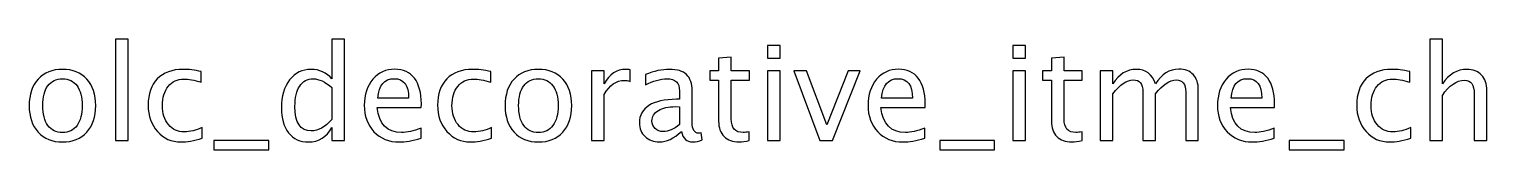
# Model space of a CAD drawing. Header units: centimetres. Extents: x -22.1 to 21.9, y -6.9 to 14.1.
# Drawn here: x -7.3 to 6.76, y 13.08 to 14.15 of the extents above; entities that cross this region are included whole.
import ezdxf

# ---------------------------------------------------------------- set-up
doc = ezdxf.new("R2010")
doc.units = ezdxf.units.CM
doc.header["$MEASUREMENT"] = 0
doc.layers.add('Layer 1', color=7, linetype='Continuous')

msp = doc.modelspace()

# ---------------------------------------------------------------- linework, layer by layer
at = {"layer": 'Layer 1'}
for points, knots in [([(-6.46715, 13.17044), (-6.46715, 13.17044), (-6.46715, 14.14961), (-6.46715, 14.14961), (-6.46715, 14.14961), (-6.46715, 14.14961), (-6.34523, 14.14961), (-6.34523, 14.14961), (-6.34523, 14.14961), (-6.34523, 14.14961), (-6.34523, 13.17044), (-6.34523, 13.17044), (-6.34523, 13.17044), (-6.34523, 13.17044), (-6.46715, 13.17044), (-6.46715, 13.17044)], [0, 0, 0, 0, 0.2, 0.2, 0.2, 0.2, 0.4, 0.4, 0.4, 0.4, 0.6, 0.6, 0.6, 0.6, 1, 1, 1, 1]), ([(-4.3816, 13.17044), (-4.3816, 13.17044), (-4.3816, 13.29681), (-4.3816, 13.29681), (-4.3816, 13.29681), (-4.43134, 13.2024), (-4.50627, 13.1552), (-4.60639, 13.1552), (-4.60639, 13.1552), (-4.68767, 13.1552), (-4.75159, 13.18462), (-4.79816, 13.24368), (-4.79816, 13.24368), (-4.84473, 13.30273), (-4.86801, 13.38338), (-4.86801, 13.48561), (-4.86801, 13.48561), (-4.86801, 13.59737), (-4.84155, 13.68733), (-4.78885, 13.75549), (-4.78885, 13.75549), (-4.73593, 13.82343), (-4.6665, 13.85751), (-4.58035, 13.85751), (-4.58035, 13.85751), (-4.50056, 13.85751), (-4.43409, 13.82703), (-4.3816, 13.76586), (-4.3816, 13.76586), (-4.3816, 13.76586), (-4.3816, 14.14961), (-4.3816, 14.14961), (-4.3816, 14.14961), (-4.3816, 14.14961), (-4.25968, 14.14961), (-4.25968, 14.14961), (-4.25968, 14.14961), (-4.25968, 14.14961), (-4.25968, 13.17044), (-4.25968, 13.17044), (-4.25968, 13.17044), (-4.25968, 13.17044), (-4.3816, 13.17044), (-4.3816, 13.17044)], [0, 0, 0, 0, 0.08333333, 0.08333333, 0.08333333, 0.08333333, 0.16666667, 0.16666667, 0.16666667, 0.16666667, 0.25, 0.25, 0.25, 0.25, 0.33333333, 0.33333333, 0.33333333, 0.33333333, 0.41666667, 0.41666667, 0.41666667, 0.41666667, 0.5, 0.5, 0.5, 0.5, 0.58333333, 0.58333333, 0.58333333, 0.58333333, 0.66666667, 0.66666667, 0.66666667, 0.66666667, 0.75, 0.75, 0.75, 0.75, 0.83333333, 0.83333333, 0.83333333, 0.83333333, 1, 1, 1, 1]), ([(-0.1813, 13.96673), (-0.1813, 13.96673), (-0.1813, 14.08865), (-0.1813, 14.08865), (-0.1813, 14.08865), (-0.1813, 14.08865), (-0.05938, 14.08865), (-0.05938, 14.08865), (-0.05938, 14.08865), (-0.05938, 14.08865), (-0.05938, 13.96673), (-0.05938, 13.96673), (-0.05938, 13.96673), (-0.05938, 13.96673), (-0.1813, 13.96673), (-0.1813, 13.96673)], [0, 0, 0, 0, 0.2, 0.2, 0.2, 0.2, 0.4, 0.4, 0.4, 0.4, 0.6, 0.6, 0.6, 0.6, 1, 1, 1, 1]), ([(2.18556, 13.96673), (2.18556, 13.96673), (2.18556, 14.08865), (2.18556, 14.08865), (2.18556, 14.08865), (2.18556, 14.08865), (2.30748, 14.08865), (2.30748, 14.08865), (2.30748, 14.08865), (2.30748, 14.08865), (2.30748, 13.96673), (2.30748, 13.96673), (2.30748, 13.96673), (2.30748, 13.96673), (2.18556, 13.96673), (2.18556, 13.96673)], [0, 0, 0, 0, 0.2, 0.2, 0.2, 0.2, 0.4, 0.4, 0.4, 0.4, 0.6, 0.6, 0.6, 0.6, 1, 1, 1, 1]), ([(6.20638, 13.17044), (6.20638, 13.17044), (6.20638, 14.14961), (6.20638, 14.14961), (6.20638, 14.14961), (6.20638, 14.14961), (6.3283, 14.14961), (6.3283, 14.14961), (6.3283, 14.14961), (6.3283, 14.14961), (6.3283, 13.71633), (6.3283, 13.71633), (6.3283, 13.71633), (6.39286, 13.81052), (6.47202, 13.85751), (6.56558, 13.85751), (6.56558, 13.85751), (6.62442, 13.85751), (6.6712, 13.8391), (6.7057, 13.80205), (6.7057, 13.80205), (6.7402, 13.76522), (6.75756, 13.71548), (6.75756, 13.65325), (6.75756, 13.65325), (6.75756, 13.65325), (6.75756, 13.17044), (6.75756, 13.17044), (6.75756, 13.17044), (6.75756, 13.17044), (6.63564, 13.17044), (6.63564, 13.17044), (6.63564, 13.17044), (6.63564, 13.17044), (6.63564, 13.61346), (6.63564, 13.61346), (6.63564, 13.61346), (6.63564, 13.66341), (6.62823, 13.69897), (6.61363, 13.72014), (6.61363, 13.72014), (6.59881, 13.74152), (6.57447, 13.7521), (6.54039, 13.7521), (6.54039, 13.7521), (6.46546, 13.7521), (6.39476, 13.70321), (6.3283, 13.60542), (6.3283, 13.60542), (6.3283, 13.60542), (6.3283, 13.17044), (6.3283, 13.17044), (6.3283, 13.17044), (6.3283, 13.17044), (6.20638, 13.17044), (6.20638, 13.17044)], [0, 0, 0, 0, 0.06666667, 0.06666667, 0.06666667, 0.06666667, 0.13333333, 0.13333333, 0.13333333, 0.13333333, 0.2, 0.2, 0.2, 0.2, 0.26666667, 0.26666667, 0.26666667, 0.26666667, 0.33333333, 0.33333333, 0.33333333, 0.33333333, 0.4, 0.4, 0.4, 0.4, 0.46666667, 0.46666667, 0.46666667, 0.46666667, 0.53333333, 0.53333333, 0.53333333, 0.53333333, 0.6, 0.6, 0.6, 0.6, 0.66666667, 0.66666667, 0.66666667, 0.66666667, 0.73333333, 0.73333333, 0.73333333, 0.73333333, 0.8, 0.8, 0.8, 0.8, 0.86666667, 0.86666667, 0.86666667, 0.86666667, 1, 1, 1, 1]), ([(-0.35529, 13.17065), (-0.39297, 13.16028), (-0.42577, 13.1552), (-0.4535, 13.1552), (-0.4535, 13.1552), (-0.51573, 13.1552), (-0.5642, 13.17298), (-0.59892, 13.20854), (-0.59892, 13.20854), (-0.63384, 13.2441), (-0.6512, 13.29342), (-0.6512, 13.35671), (-0.6512, 13.35671), (-0.6512, 13.35671), (-0.6512, 13.7521), (-0.6512, 13.7521), (-0.6512, 13.7521), (-0.6512, 13.7521), (-0.73544, 13.7521), (-0.73544, 13.7521), (-0.73544, 13.7521), (-0.73544, 13.7521), (-0.73544, 13.84354), (-0.73544, 13.84354), (-0.73544, 13.84354), (-0.73544, 13.84354), (-0.6512, 13.84354), (-0.6512, 13.84354), (-0.6512, 13.84354), (-0.6512, 13.84354), (-0.6512, 13.96525), (-0.6512, 13.96525), (-0.6512, 13.96525), (-0.6512, 13.96525), (-0.52928, 13.97689), (-0.52928, 13.97689), (-0.52928, 13.97689), (-0.52928, 13.97689), (-0.52928, 13.84354), (-0.52928, 13.84354), (-0.52928, 13.84354), (-0.52928, 13.84354), (-0.35275, 13.84354), (-0.35275, 13.84354), (-0.35275, 13.84354), (-0.35275, 13.84354), (-0.35275, 13.7521), (-0.35275, 13.7521), (-0.35275, 13.7521), (-0.35275, 13.7521), (-0.52928, 13.7521), (-0.52928, 13.7521), (-0.52928, 13.7521), (-0.52928, 13.7521), (-0.52928, 13.37872), (-0.52928, 13.37872), (-0.52928, 13.37872), (-0.52928, 13.29067), (-0.49097, 13.24664), (-0.41456, 13.24664), (-0.41456, 13.24664), (-0.39826, 13.24664), (-0.37857, 13.24939), (-0.35529, 13.25468), (-0.35529, 13.25468), (-0.35529, 13.25468), (-0.35529, 13.17065), (-0.35529, 13.17065)], [0, 0, 0, 0, 0.05555556, 0.05555556, 0.05555556, 0.05555556, 0.11111111, 0.11111111, 0.11111111, 0.11111111, 0.16666667, 0.16666667, 0.16666667, 0.16666667, 0.22222222, 0.22222222, 0.22222222, 0.22222222, 0.27777778, 0.27777778, 0.27777778, 0.27777778, 0.33333333, 0.33333333, 0.33333333, 0.33333333, 0.38888889, 0.38888889, 0.38888889, 0.38888889, 0.44444444, 0.44444444, 0.44444444, 0.44444444, 0.5, 0.5, 0.5, 0.5, 0.55555556, 0.55555556, 0.55555556, 0.55555556, 0.61111111, 0.61111111, 0.61111111, 0.61111111, 0.66666667, 0.66666667, 0.66666667, 0.66666667, 0.72222222, 0.72222222, 0.72222222, 0.72222222, 0.77777778, 0.77777778, 0.77777778, 0.77777778, 0.83333333, 0.83333333, 0.83333333, 0.83333333, 0.88888889, 0.88888889, 0.88888889, 0.88888889, 1, 1, 1, 1]), ([(2.85358, 13.17065), (2.8159, 13.16028), (2.7831, 13.1552), (2.75537, 13.1552), (2.75537, 13.1552), (2.69314, 13.1552), (2.64467, 13.17298), (2.60995, 13.20854), (2.60995, 13.20854), (2.57503, 13.2441), (2.55767, 13.29342), (2.55767, 13.35671), (2.55767, 13.35671), (2.55767, 13.35671), (2.55767, 13.7521), (2.55767, 13.7521), (2.55767, 13.7521), (2.55767, 13.7521), (2.47343, 13.7521), (2.47343, 13.7521), (2.47343, 13.7521), (2.47343, 13.7521), (2.47343, 13.84354), (2.47343, 13.84354), (2.47343, 13.84354), (2.47343, 13.84354), (2.55767, 13.84354), (2.55767, 13.84354), (2.55767, 13.84354), (2.55767, 13.84354), (2.55767, 13.96525), (2.55767, 13.96525), (2.55767, 13.96525), (2.55767, 13.96525), (2.67959, 13.97689), (2.67959, 13.97689), (2.67959, 13.97689), (2.67959, 13.97689), (2.67959, 13.84354), (2.67959, 13.84354), (2.67959, 13.84354), (2.67959, 13.84354), (2.85612, 13.84354), (2.85612, 13.84354), (2.85612, 13.84354), (2.85612, 13.84354), (2.85612, 13.7521), (2.85612, 13.7521), (2.85612, 13.7521), (2.85612, 13.7521), (2.67959, 13.7521), (2.67959, 13.7521), (2.67959, 13.7521), (2.67959, 13.7521), (2.67959, 13.37872), (2.67959, 13.37872), (2.67959, 13.37872), (2.67959, 13.29067), (2.7179, 13.24664), (2.79431, 13.24664), (2.79431, 13.24664), (2.81061, 13.24664), (2.8303, 13.24939), (2.85358, 13.25468), (2.85358, 13.25468), (2.85358, 13.25468), (2.85358, 13.17065), (2.85358, 13.17065)], [0, 0, 0, 0, 0.05555556, 0.05555556, 0.05555556, 0.05555556, 0.11111111, 0.11111111, 0.11111111, 0.11111111, 0.16666667, 0.16666667, 0.16666667, 0.16666667, 0.22222222, 0.22222222, 0.22222222, 0.22222222, 0.27777778, 0.27777778, 0.27777778, 0.27777778, 0.33333333, 0.33333333, 0.33333333, 0.33333333, 0.38888889, 0.38888889, 0.38888889, 0.38888889, 0.44444444, 0.44444444, 0.44444444, 0.44444444, 0.5, 0.5, 0.5, 0.5, 0.55555556, 0.55555556, 0.55555556, 0.55555556, 0.61111111, 0.61111111, 0.61111111, 0.61111111, 0.66666667, 0.66666667, 0.66666667, 0.66666667, 0.72222222, 0.72222222, 0.72222222, 0.72222222, 0.77777778, 0.77777778, 0.77777778, 0.77777778, 0.83333333, 0.83333333, 0.83333333, 0.83333333, 0.88888889, 0.88888889, 0.88888889, 0.88888889, 1, 1, 1, 1]), ([(-6.97938, 13.1552), (-7.07823, 13.1552), (-7.15654, 13.18674), (-7.21412, 13.24982), (-7.21412, 13.24982), (-7.2719, 13.31289), (-7.30069, 13.39862), (-7.30069, 13.50678), (-7.30069, 13.50678), (-7.30069, 13.61473), (-7.2719, 13.70024), (-7.21412, 13.76311), (-7.21412, 13.76311), (-7.15654, 13.82597), (-7.07823, 13.85751), (-6.97938, 13.85751), (-6.97938, 13.85751), (-6.88053, 13.85751), (-6.80221, 13.82597), (-6.74464, 13.76311), (-6.74464, 13.76311), (-6.68686, 13.70024), (-6.65807, 13.61473), (-6.65807, 13.50678), (-6.65807, 13.50678), (-6.65807, 13.39862), (-6.68686, 13.31289), (-6.74464, 13.24982), (-6.74464, 13.24982), (-6.80221, 13.18674), (-6.88053, 13.1552), (-6.97938, 13.1552)], [0, 0, 0, 0, 0.11111111, 0.11111111, 0.11111111, 0.11111111, 0.22222222, 0.22222222, 0.22222222, 0.22222222, 0.33333333, 0.33333333, 0.33333333, 0.33333333, 0.44444444, 0.44444444, 0.44444444, 0.44444444, 0.55555556, 0.55555556, 0.55555556, 0.55555556, 0.66666667, 0.66666667, 0.66666667, 0.66666667, 0.77777778, 0.77777778, 0.77777778, 0.77777778, 1, 1, 1, 1]), ([(-5.63276, 13.19076), (-5.71171, 13.16705), (-5.77987, 13.1552), (-5.83723, 13.1552), (-5.83723, 13.1552), (-5.92825, 13.1552), (-6.0036, 13.18886), (-6.0635, 13.25595), (-6.0635, 13.25595), (-6.1234, 13.32326), (-6.15346, 13.40814), (-6.15346, 13.51038), (-6.15346, 13.51038), (-6.15346, 13.6196), (-6.12383, 13.7049), (-6.06456, 13.76586), (-6.06456, 13.76586), (-6.00529, 13.82703), (-5.92253, 13.85751), (-5.81627, 13.85751), (-5.81627, 13.85751), (-5.76399, 13.85751), (-5.70515, 13.85031), (-5.64038, 13.83592), (-5.64038, 13.83592), (-5.64038, 13.83592), (-5.64038, 13.73305), (-5.64038, 13.73305), (-5.64038, 13.73305), (-5.70917, 13.75337), (-5.76526, 13.76353), (-5.80844, 13.76353), (-5.80844, 13.76353), (-5.8711, 13.76353), (-5.92126, 13.74004), (-5.95873, 13.69326), (-5.95873, 13.69326), (-5.99619, 13.64648), (-6.01503, 13.58404), (-6.01503, 13.50614), (-6.01503, 13.50614), (-6.01503, 13.43058), (-5.99556, 13.36962), (-5.95682, 13.32284), (-5.95682, 13.32284), (-5.91809, 13.27627), (-5.8675, 13.25299), (-5.80463, 13.25299), (-5.80463, 13.25299), (-5.74896, 13.25299), (-5.69181, 13.26738), (-5.63276, 13.29617), (-5.63276, 13.29617), (-5.63276, 13.29617), (-5.63276, 13.19076), (-5.63276, 13.19076)], [0, 0, 0, 0, 0.06666667, 0.06666667, 0.06666667, 0.06666667, 0.13333333, 0.13333333, 0.13333333, 0.13333333, 0.2, 0.2, 0.2, 0.2, 0.26666667, 0.26666667, 0.26666667, 0.26666667, 0.33333333, 0.33333333, 0.33333333, 0.33333333, 0.4, 0.4, 0.4, 0.4, 0.46666667, 0.46666667, 0.46666667, 0.46666667, 0.53333333, 0.53333333, 0.53333333, 0.53333333, 0.6, 0.6, 0.6, 0.6, 0.66666667, 0.66666667, 0.66666667, 0.66666667, 0.73333333, 0.73333333, 0.73333333, 0.73333333, 0.8, 0.8, 0.8, 0.8, 0.86666667, 0.86666667, 0.86666667, 0.86666667, 1, 1, 1, 1]), ([(-3.52139, 13.19203), (-3.6033, 13.16748), (-3.67337, 13.1552), (-3.73179, 13.1552), (-3.73179, 13.1552), (-3.83148, 13.1552), (-3.91255, 13.18822), (-3.97499, 13.25405), (-3.97499, 13.25405), (-4.03743, 13.31988), (-4.06876, 13.40518), (-4.06876, 13.51017), (-4.06876, 13.51017), (-4.06876, 13.61198), (-4.04124, 13.69559), (-3.986, 13.76099), (-3.986, 13.76099), (-3.93075, 13.82618), (-3.86006, 13.85878), (-3.77391, 13.85878), (-3.77391, 13.85878), (-3.69242, 13.85878), (-3.62934, 13.82978), (-3.58489, 13.77179), (-3.58489, 13.77179), (-3.54044, 13.71379), (-3.51821, 13.63166), (-3.51821, 13.52519), (-3.51821, 13.52519), (-3.51821, 13.52519), (-3.51885, 13.48794), (-3.51885, 13.48794), (-3.51885, 13.48794), (-3.51885, 13.48794), (-3.9443, 13.48794), (-3.9443, 13.48794), (-3.9443, 13.48794), (-3.92652, 13.32707), (-3.84799, 13.24664), (-3.70893, 13.24664), (-3.70893, 13.24664), (-3.65791, 13.24664), (-3.59547, 13.26103), (-3.52139, 13.28982), (-3.52139, 13.28982), (-3.52139, 13.28982), (-3.52139, 13.19203), (-3.52139, 13.19203)], [0, 0, 0, 0, 0.07692308, 0.07692308, 0.07692308, 0.07692308, 0.15384615, 0.15384615, 0.15384615, 0.15384615, 0.23076923, 0.23076923, 0.23076923, 0.23076923, 0.30769231, 0.30769231, 0.30769231, 0.30769231, 0.38461538, 0.38461538, 0.38461538, 0.38461538, 0.46153846, 0.46153846, 0.46153846, 0.46153846, 0.53846154, 0.53846154, 0.53846154, 0.53846154, 0.61538462, 0.61538462, 0.61538462, 0.61538462, 0.69230769, 0.69230769, 0.69230769, 0.69230769, 0.76923077, 0.76923077, 0.76923077, 0.76923077, 0.84615385, 0.84615385, 0.84615385, 0.84615385, 1, 1, 1, 1]), ([(-2.84046, 13.19076), (-2.91941, 13.16705), (-2.98757, 13.1552), (-3.04493, 13.1552), (-3.04493, 13.1552), (-3.13595, 13.1552), (-3.2113, 13.18886), (-3.2712, 13.25595), (-3.2712, 13.25595), (-3.3311, 13.32326), (-3.36116, 13.40814), (-3.36116, 13.51038), (-3.36116, 13.51038), (-3.36116, 13.6196), (-3.33153, 13.7049), (-3.27226, 13.76586), (-3.27226, 13.76586), (-3.21299, 13.82703), (-3.13023, 13.85751), (-3.02397, 13.85751), (-3.02397, 13.85751), (-2.97169, 13.85751), (-2.91285, 13.85031), (-2.84808, 13.83592), (-2.84808, 13.83592), (-2.84808, 13.83592), (-2.84808, 13.73305), (-2.84808, 13.73305), (-2.84808, 13.73305), (-2.91687, 13.75337), (-2.97296, 13.76353), (-3.01614, 13.76353), (-3.01614, 13.76353), (-3.0788, 13.76353), (-3.12896, 13.74004), (-3.16643, 13.69326), (-3.16643, 13.69326), (-3.20389, 13.64648), (-3.22273, 13.58404), (-3.22273, 13.50614), (-3.22273, 13.50614), (-3.22273, 13.43058), (-3.20326, 13.36962), (-3.16452, 13.32284), (-3.16452, 13.32284), (-3.12579, 13.27627), (-3.0752, 13.25299), (-3.01233, 13.25299), (-3.01233, 13.25299), (-2.95666, 13.25299), (-2.89951, 13.26738), (-2.84046, 13.29617), (-2.84046, 13.29617), (-2.84046, 13.29617), (-2.84046, 13.19076), (-2.84046, 13.19076)], [0, 0, 0, 0, 0.06666667, 0.06666667, 0.06666667, 0.06666667, 0.13333333, 0.13333333, 0.13333333, 0.13333333, 0.2, 0.2, 0.2, 0.2, 0.26666667, 0.26666667, 0.26666667, 0.26666667, 0.33333333, 0.33333333, 0.33333333, 0.33333333, 0.4, 0.4, 0.4, 0.4, 0.46666667, 0.46666667, 0.46666667, 0.46666667, 0.53333333, 0.53333333, 0.53333333, 0.53333333, 0.6, 0.6, 0.6, 0.6, 0.66666667, 0.66666667, 0.66666667, 0.66666667, 0.73333333, 0.73333333, 0.73333333, 0.73333333, 0.8, 0.8, 0.8, 0.8, 0.86666667, 0.86666667, 0.86666667, 0.86666667, 1, 1, 1, 1]), ([(-2.3894, 13.1552), (-2.48825, 13.1552), (-2.56656, 13.18674), (-2.62414, 13.24982), (-2.62414, 13.24982), (-2.68192, 13.31289), (-2.71071, 13.39862), (-2.71071, 13.50678), (-2.71071, 13.50678), (-2.71071, 13.61473), (-2.68192, 13.70024), (-2.62414, 13.76311), (-2.62414, 13.76311), (-2.56656, 13.82597), (-2.48825, 13.85751), (-2.3894, 13.85751), (-2.3894, 13.85751), (-2.29055, 13.85751), (-2.21223, 13.82597), (-2.15466, 13.76311), (-2.15466, 13.76311), (-2.09688, 13.70024), (-2.06809, 13.61473), (-2.06809, 13.50678), (-2.06809, 13.50678), (-2.06809, 13.39862), (-2.09688, 13.31289), (-2.15466, 13.24982), (-2.15466, 13.24982), (-2.21223, 13.18674), (-2.29055, 13.1552), (-2.3894, 13.1552)], [0, 0, 0, 0, 0.11111111, 0.11111111, 0.11111111, 0.11111111, 0.22222222, 0.22222222, 0.22222222, 0.22222222, 0.33333333, 0.33333333, 0.33333333, 0.33333333, 0.44444444, 0.44444444, 0.44444444, 0.44444444, 0.55555556, 0.55555556, 0.55555556, 0.55555556, 0.66666667, 0.66666667, 0.66666667, 0.66666667, 0.77777778, 0.77777778, 0.77777778, 0.77777778, 1, 1, 1, 1]), ([(-1.87717, 13.17044), (-1.87717, 13.17044), (-1.87717, 13.84354), (-1.87717, 13.84354), (-1.87717, 13.84354), (-1.87717, 13.84354), (-1.75525, 13.84354), (-1.75525, 13.84354), (-1.75525, 13.84354), (-1.75525, 13.84354), (-1.75525, 13.71633), (-1.75525, 13.71633), (-1.75525, 13.71633), (-1.70678, 13.81052), (-1.6365, 13.85751), (-1.54422, 13.85751), (-1.54422, 13.85751), (-1.53173, 13.85751), (-1.51861, 13.85645), (-1.50506, 13.85434), (-1.50506, 13.85434), (-1.50506, 13.85434), (-1.50506, 13.74025), (-1.50506, 13.74025), (-1.50506, 13.74025), (-1.52623, 13.74723), (-1.54485, 13.75083), (-1.56094, 13.75083), (-1.56094, 13.75083), (-1.63841, 13.75083), (-1.70318, 13.70511), (-1.75525, 13.61346), (-1.75525, 13.61346), (-1.75525, 13.61346), (-1.75525, 13.17044), (-1.75525, 13.17044), (-1.75525, 13.17044), (-1.75525, 13.17044), (-1.87717, 13.17044), (-1.87717, 13.17044)], [0, 0, 0, 0, 0.09090909, 0.09090909, 0.09090909, 0.09090909, 0.18181818, 0.18181818, 0.18181818, 0.18181818, 0.27272727, 0.27272727, 0.27272727, 0.27272727, 0.36363636, 0.36363636, 0.36363636, 0.36363636, 0.45454545, 0.45454545, 0.45454545, 0.45454545, 0.54545455, 0.54545455, 0.54545455, 0.54545455, 0.63636364, 0.63636364, 0.63636364, 0.63636364, 0.72727273, 0.72727273, 0.72727273, 0.72727273, 0.81818182, 0.81818182, 0.81818182, 0.81818182, 1, 1, 1, 1]), ([(-1.01061, 13.25617), (-1.08384, 13.18886), (-1.15433, 13.1552), (-1.22206, 13.1552), (-1.22206, 13.1552), (-1.27773, 13.1552), (-1.32409, 13.17256), (-1.3607, 13.20748), (-1.3607, 13.20748), (-1.39753, 13.24241), (-1.41595, 13.28643), (-1.41595, 13.33956), (-1.41595, 13.33956), (-1.41595, 13.41301), (-1.38505, 13.46953), (-1.32324, 13.5089), (-1.32324, 13.5089), (-1.26143, 13.54827), (-1.17274, 13.56795), (-1.05717, 13.56795), (-1.05717, 13.56795), (-1.05717, 13.56795), (-1.0286, 13.56795), (-1.0286, 13.56795), (-1.0286, 13.56795), (-1.0286, 13.56795), (-1.0286, 13.64902), (-1.0286, 13.64902), (-1.0286, 13.64902), (-1.0286, 13.72712), (-1.06924, 13.76607), (-1.15073, 13.76607), (-1.15073, 13.76607), (-1.21381, 13.76607), (-1.28281, 13.74617), (-1.35753, 13.70638), (-1.35753, 13.70638), (-1.35753, 13.70638), (-1.35753, 13.80671), (-1.35753, 13.80671), (-1.35753, 13.80671), (-1.2754, 13.84058), (-1.19793, 13.85751), (-1.12533, 13.85751), (-1.12533, 13.85751), (-1.05061, 13.85751), (-0.99537, 13.84058), (-0.96002, 13.8065), (-0.96002, 13.8065), (-0.92446, 13.77242), (-0.90668, 13.71993), (-0.90668, 13.64902), (-0.90668, 13.64902), (-0.90668, 13.64902), (-0.90668, 13.34485), (-0.90668, 13.34485), (-0.90668, 13.34485), (-0.90668, 13.27522), (-0.8853, 13.24029), (-0.84233, 13.24029), (-0.84233, 13.24029), (-0.83704, 13.24029), (-0.82921, 13.24114), (-0.81884, 13.24283), (-0.81884, 13.24283), (-0.81884, 13.24283), (-0.81016, 13.1751), (-0.81016, 13.1751), (-0.81016, 13.1751), (-0.83789, 13.16176), (-0.86837, 13.1552), (-0.90181, 13.1552), (-0.90181, 13.1552), (-0.95875, 13.1552), (-0.99494, 13.18886), (-1.01061, 13.25617)], [0, 0, 0, 0, 0.05, 0.05, 0.05, 0.05, 0.1, 0.1, 0.1, 0.1, 0.15, 0.15, 0.15, 0.15, 0.2, 0.2, 0.2, 0.2, 0.25, 0.25, 0.25, 0.25, 0.3, 0.3, 0.3, 0.3, 0.35, 0.35, 0.35, 0.35, 0.4, 0.4, 0.4, 0.4, 0.45, 0.45, 0.45, 0.45, 0.5, 0.5, 0.5, 0.5, 0.55, 0.55, 0.55, 0.55, 0.6, 0.6, 0.6, 0.6, 0.65, 0.65, 0.65, 0.65, 0.7, 0.7, 0.7, 0.7, 0.75, 0.75, 0.75, 0.75, 0.8, 0.8, 0.8, 0.8, 0.85, 0.85, 0.85, 0.85, 0.9, 0.9, 0.9, 0.9, 1, 1, 1, 1]), ([(-0.1813, 13.17044), (-0.1813, 13.17044), (-0.1813, 13.84354), (-0.1813, 13.84354), (-0.1813, 13.84354), (-0.1813, 13.84354), (-0.05938, 13.84354), (-0.05938, 13.84354), (-0.05938, 13.84354), (-0.05938, 13.84354), (-0.05938, 13.17044), (-0.05938, 13.17044), (-0.05938, 13.17044), (-0.05938, 13.17044), (-0.1813, 13.17044), (-0.1813, 13.17044)], [0, 0, 0, 0, 0.2, 0.2, 0.2, 0.2, 0.4, 0.4, 0.4, 0.4, 0.6, 0.6, 0.6, 0.6, 1, 1, 1, 1]), ([(0.32585, 13.17044), (0.32585, 13.17044), (0.07524, 13.84354), (0.07524, 13.84354), (0.07524, 13.84354), (0.07524, 13.84354), (0.19716, 13.84354), (0.19716, 13.84354), (0.19716, 13.84354), (0.19716, 13.84354), (0.39253, 13.32051), (0.39253, 13.32051), (0.39253, 13.32051), (0.39253, 13.32051), (0.59933, 13.84354), (0.59933, 13.84354), (0.59933, 13.84354), (0.59933, 13.84354), (0.71405, 13.84354), (0.71405, 13.84354), (0.71405, 13.84354), (0.71405, 13.84354), (0.44799, 13.17044), (0.44799, 13.17044), (0.44799, 13.17044), (0.44799, 13.17044), (0.32585, 13.17044), (0.32585, 13.17044)], [0, 0, 0, 0, 0.125, 0.125, 0.125, 0.125, 0.25, 0.25, 0.25, 0.25, 0.375, 0.375, 0.375, 0.375, 0.5, 0.5, 0.5, 0.5, 0.625, 0.625, 0.625, 0.625, 0.75, 0.75, 0.75, 0.75, 1, 1, 1, 1]), ([(1.33699, 13.19203), (1.25508, 13.16748), (1.18501, 13.1552), (1.12659, 13.1552), (1.12659, 13.1552), (1.0269, 13.1552), (0.94583, 13.18822), (0.88339, 13.25405), (0.88339, 13.25405), (0.82095, 13.31988), (0.78962, 13.40518), (0.78962, 13.51017), (0.78962, 13.51017), (0.78962, 13.61198), (0.81714, 13.69559), (0.87238, 13.76099), (0.87238, 13.76099), (0.92763, 13.82618), (0.99832, 13.85878), (1.08447, 13.85878), (1.08447, 13.85878), (1.16596, 13.85878), (1.22904, 13.82978), (1.27349, 13.77179), (1.27349, 13.77179), (1.31794, 13.71379), (1.34017, 13.63166), (1.34017, 13.52519), (1.34017, 13.52519), (1.34017, 13.52519), (1.33953, 13.48794), (1.33953, 13.48794), (1.33953, 13.48794), (1.33953, 13.48794), (0.91408, 13.48794), (0.91408, 13.48794), (0.91408, 13.48794), (0.93186, 13.32707), (1.01039, 13.24664), (1.14945, 13.24664), (1.14945, 13.24664), (1.20047, 13.24664), (1.26291, 13.26103), (1.33699, 13.28982), (1.33699, 13.28982), (1.33699, 13.28982), (1.33699, 13.19203), (1.33699, 13.19203)], [0, 0, 0, 0, 0.07692308, 0.07692308, 0.07692308, 0.07692308, 0.15384615, 0.15384615, 0.15384615, 0.15384615, 0.23076923, 0.23076923, 0.23076923, 0.23076923, 0.30769231, 0.30769231, 0.30769231, 0.30769231, 0.38461538, 0.38461538, 0.38461538, 0.38461538, 0.46153846, 0.46153846, 0.46153846, 0.46153846, 0.53846154, 0.53846154, 0.53846154, 0.53846154, 0.61538462, 0.61538462, 0.61538462, 0.61538462, 0.69230769, 0.69230769, 0.69230769, 0.69230769, 0.76923077, 0.76923077, 0.76923077, 0.76923077, 0.84615385, 0.84615385, 0.84615385, 0.84615385, 1, 1, 1, 1]), ([(2.18556, 13.17044), (2.18556, 13.17044), (2.18556, 13.84354), (2.18556, 13.84354), (2.18556, 13.84354), (2.18556, 13.84354), (2.30748, 13.84354), (2.30748, 13.84354), (2.30748, 13.84354), (2.30748, 13.84354), (2.30748, 13.17044), (2.30748, 13.17044), (2.30748, 13.17044), (2.30748, 13.17044), (2.18556, 13.17044), (2.18556, 13.17044)], [0, 0, 0, 0, 0.2, 0.2, 0.2, 0.2, 0.4, 0.4, 0.4, 0.4, 0.6, 0.6, 0.6, 0.6, 1, 1, 1, 1]), ([(3.02757, 13.17044), (3.02757, 13.17044), (3.02757, 13.84354), (3.02757, 13.84354), (3.02757, 13.84354), (3.02757, 13.84354), (3.14949, 13.84354), (3.14949, 13.84354), (3.14949, 13.84354), (3.14949, 13.84354), (3.14949, 13.71633), (3.14949, 13.71633), (3.14949, 13.71633), (3.20897, 13.81052), (3.28517, 13.85751), (3.37851, 13.85751), (3.37851, 13.85751), (3.46847, 13.85751), (3.52964, 13.81052), (3.56224, 13.71633), (3.56224, 13.71633), (3.62003, 13.81137), (3.69538, 13.85878), (3.78788, 13.85878), (3.78788, 13.85878), (3.84693, 13.85878), (3.89286, 13.84142), (3.92567, 13.8065), (3.92567, 13.8065), (3.95848, 13.77157), (3.97499, 13.72268), (3.97499, 13.65981), (3.97499, 13.65981), (3.97499, 13.65981), (3.97499, 13.17044), (3.97499, 13.17044), (3.97499, 13.17044), (3.97499, 13.17044), (3.85307, 13.17044), (3.85307, 13.17044), (3.85307, 13.17044), (3.85307, 13.17044), (3.85307, 13.63971), (3.85307, 13.63971), (3.85307, 13.63971), (3.85307, 13.71633), (3.82259, 13.75464), (3.76163, 13.75464), (3.76163, 13.75464), (3.69834, 13.75464), (3.63188, 13.70998), (3.56224, 13.62044), (3.56224, 13.62044), (3.56224, 13.62044), (3.56224, 13.17044), (3.56224, 13.17044), (3.56224, 13.17044), (3.56224, 13.17044), (3.44032, 13.17044), (3.44032, 13.17044), (3.44032, 13.17044), (3.44032, 13.17044), (3.44032, 13.64013), (3.44032, 13.64013), (3.44032, 13.64013), (3.44032, 13.71739), (3.40942, 13.75591), (3.3474, 13.75591), (3.3474, 13.75591), (3.2858, 13.75591), (3.21976, 13.71104), (3.14949, 13.62108), (3.14949, 13.62108), (3.14949, 13.62108), (3.14949, 13.17044), (3.14949, 13.17044), (3.14949, 13.17044), (3.14949, 13.17044), (3.02757, 13.17044), (3.02757, 13.17044)], [0, 0, 0, 0, 0.04761905, 0.04761905, 0.04761905, 0.04761905, 0.0952381, 0.0952381, 0.0952381, 0.0952381, 0.14285714, 0.14285714, 0.14285714, 0.14285714, 0.19047619, 0.19047619, 0.19047619, 0.19047619, 0.23809524, 0.23809524, 0.23809524, 0.23809524, 0.28571429, 0.28571429, 0.28571429, 0.28571429, 0.33333333, 0.33333333, 0.33333333, 0.33333333, 0.38095238, 0.38095238, 0.38095238, 0.38095238, 0.42857143, 0.42857143, 0.42857143, 0.42857143, 0.47619048, 0.47619048, 0.47619048, 0.47619048, 0.52380952, 0.52380952, 0.52380952, 0.52380952, 0.57142857, 0.57142857, 0.57142857, 0.57142857, 0.61904762, 0.61904762, 0.61904762, 0.61904762, 0.66666667, 0.66666667, 0.66666667, 0.66666667, 0.71428571, 0.71428571, 0.71428571, 0.71428571, 0.76190476, 0.76190476, 0.76190476, 0.76190476, 0.80952381, 0.80952381, 0.80952381, 0.80952381, 0.85714286, 0.85714286, 0.85714286, 0.85714286, 0.9047619, 0.9047619, 0.9047619, 0.9047619, 1, 1, 1, 1]), ([(4.70736, 13.19203), (4.62545, 13.16748), (4.55538, 13.1552), (4.49696, 13.1552), (4.49696, 13.1552), (4.39727, 13.1552), (4.3162, 13.18822), (4.25376, 13.25405), (4.25376, 13.25405), (4.19132, 13.31988), (4.15999, 13.40518), (4.15999, 13.51017), (4.15999, 13.51017), (4.15999, 13.61198), (4.18751, 13.69559), (4.24275, 13.76099), (4.24275, 13.76099), (4.298, 13.82618), (4.36869, 13.85878), (4.45484, 13.85878), (4.45484, 13.85878), (4.53633, 13.85878), (4.59941, 13.82978), (4.64386, 13.77179), (4.64386, 13.77179), (4.68831, 13.71379), (4.71054, 13.63166), (4.71054, 13.52519), (4.71054, 13.52519), (4.71054, 13.52519), (4.7099, 13.48794), (4.7099, 13.48794), (4.7099, 13.48794), (4.7099, 13.48794), (4.28445, 13.48794), (4.28445, 13.48794), (4.28445, 13.48794), (4.30223, 13.32707), (4.38076, 13.24664), (4.51982, 13.24664), (4.51982, 13.24664), (4.57084, 13.24664), (4.63328, 13.26103), (4.70736, 13.28982), (4.70736, 13.28982), (4.70736, 13.28982), (4.70736, 13.19203), (4.70736, 13.19203)], [0, 0, 0, 0, 0.07692308, 0.07692308, 0.07692308, 0.07692308, 0.15384615, 0.15384615, 0.15384615, 0.15384615, 0.23076923, 0.23076923, 0.23076923, 0.23076923, 0.30769231, 0.30769231, 0.30769231, 0.30769231, 0.38461538, 0.38461538, 0.38461538, 0.38461538, 0.46153846, 0.46153846, 0.46153846, 0.46153846, 0.53846154, 0.53846154, 0.53846154, 0.53846154, 0.61538462, 0.61538462, 0.61538462, 0.61538462, 0.69230769, 0.69230769, 0.69230769, 0.69230769, 0.76923077, 0.76923077, 0.76923077, 0.76923077, 0.84615385, 0.84615385, 0.84615385, 0.84615385, 1, 1, 1, 1]), ([(6.02329, 13.19076), (5.94434, 13.16705), (5.87618, 13.1552), (5.81882, 13.1552), (5.81882, 13.1552), (5.7278, 13.1552), (5.65245, 13.18886), (5.59255, 13.25595), (5.59255, 13.25595), (5.53265, 13.32326), (5.50259, 13.40814), (5.50259, 13.51038), (5.50259, 13.51038), (5.50259, 13.6196), (5.53222, 13.7049), (5.59149, 13.76586), (5.59149, 13.76586), (5.65076, 13.82703), (5.73352, 13.85751), (5.83978, 13.85751), (5.83978, 13.85751), (5.89206, 13.85751), (5.9509, 13.85031), (6.01567, 13.83592), (6.01567, 13.83592), (6.01567, 13.83592), (6.01567, 13.73305), (6.01567, 13.73305), (6.01567, 13.73305), (5.94688, 13.75337), (5.89079, 13.76353), (5.84761, 13.76353), (5.84761, 13.76353), (5.78495, 13.76353), (5.73479, 13.74004), (5.69732, 13.69326), (5.69732, 13.69326), (5.65986, 13.64648), (5.64102, 13.58404), (5.64102, 13.50614), (5.64102, 13.50614), (5.64102, 13.43058), (5.66049, 13.36962), (5.69923, 13.32284), (5.69923, 13.32284), (5.73796, 13.27627), (5.78855, 13.25299), (5.85142, 13.25299), (5.85142, 13.25299), (5.90709, 13.25299), (5.96424, 13.26738), (6.02329, 13.29617), (6.02329, 13.29617), (6.02329, 13.29617), (6.02329, 13.19076), (6.02329, 13.19076)], [0, 0, 0, 0, 0.06666667, 0.06666667, 0.06666667, 0.06666667, 0.13333333, 0.13333333, 0.13333333, 0.13333333, 0.2, 0.2, 0.2, 0.2, 0.26666667, 0.26666667, 0.26666667, 0.26666667, 0.33333333, 0.33333333, 0.33333333, 0.33333333, 0.4, 0.4, 0.4, 0.4, 0.46666667, 0.46666667, 0.46666667, 0.46666667, 0.53333333, 0.53333333, 0.53333333, 0.53333333, 0.6, 0.6, 0.6, 0.6, 0.66666667, 0.66666667, 0.66666667, 0.66666667, 0.73333333, 0.73333333, 0.73333333, 0.73333333, 0.8, 0.8, 0.8, 0.8, 0.86666667, 0.86666667, 0.86666667, 0.86666667, 1, 1, 1, 1]), ([(-6.97959, 13.24664), (-6.91927, 13.24664), (-6.87228, 13.26929), (-6.83883, 13.3148), (-6.83883, 13.3148), (-6.8056, 13.36009), (-6.78888, 13.42423), (-6.78888, 13.50678), (-6.78888, 13.50678), (-6.78888, 13.58912), (-6.8056, 13.65304), (-6.83883, 13.69834), (-6.83883, 13.69834), (-6.87228, 13.74342), (-6.91927, 13.76607), (-6.97959, 13.76607), (-6.97959, 13.76607), (-7.04013, 13.76607), (-7.08712, 13.74342), (-7.12014, 13.69834), (-7.12014, 13.69834), (-7.15337, 13.65304), (-7.16988, 13.58912), (-7.16988, 13.50678), (-7.16988, 13.50678), (-7.16988, 13.42423), (-7.15337, 13.36009), (-7.12014, 13.3148), (-7.12014, 13.3148), (-7.08712, 13.26929), (-7.04013, 13.24664), (-6.97959, 13.24664)], [0, 0, 0, 0, 0.11111111, 0.11111111, 0.11111111, 0.11111111, 0.22222222, 0.22222222, 0.22222222, 0.22222222, 0.33333333, 0.33333333, 0.33333333, 0.33333333, 0.44444444, 0.44444444, 0.44444444, 0.44444444, 0.55555556, 0.55555556, 0.55555556, 0.55555556, 0.66666667, 0.66666667, 0.66666667, 0.66666667, 0.77777778, 0.77777778, 0.77777778, 0.77777778, 1, 1, 1, 1]), ([(-4.3816, 13.68246), (-4.44489, 13.73813), (-4.50479, 13.76607), (-4.56152, 13.76607), (-4.56152, 13.76607), (-4.6174, 13.76607), (-4.66058, 13.74279), (-4.69127, 13.69601), (-4.69127, 13.69601), (-4.72196, 13.64944), (-4.7372, 13.5834), (-4.7372, 13.49789), (-4.7372, 13.49789), (-4.7372, 13.34062), (-4.68513, 13.26188), (-4.58078, 13.26188), (-4.58078, 13.26188), (-4.51304, 13.26188), (-4.44658, 13.29892), (-4.3816, 13.37279), (-4.3816, 13.37279), (-4.3816, 13.37279), (-4.3816, 13.68246), (-4.3816, 13.68246)], [0, 0, 0, 0, 0.14285714, 0.14285714, 0.14285714, 0.14285714, 0.28571429, 0.28571429, 0.28571429, 0.28571429, 0.42857143, 0.42857143, 0.42857143, 0.42857143, 0.57142857, 0.57142857, 0.57142857, 0.57142857, 0.71428571, 0.71428571, 0.71428571, 0.71428571, 1, 1, 1, 1]), ([(-3.93795, 13.57938), (-3.93795, 13.57938), (-3.64077, 13.57938), (-3.64077, 13.57938), (-3.64077, 13.57938), (-3.64077, 13.70469), (-3.68755, 13.76734), (-3.78089, 13.76734), (-3.78089, 13.76734), (-3.87487, 13.76734), (-3.92715, 13.70469), (-3.93795, 13.57938)], [0, 0, 0, 0, 0.25, 0.25, 0.25, 0.25, 0.5, 0.5, 0.5, 0.5, 1, 1, 1, 1]), ([(-2.38961, 13.24664), (-2.32929, 13.24664), (-2.2823, 13.26929), (-2.24885, 13.3148), (-2.24885, 13.3148), (-2.21562, 13.36009), (-2.1989, 13.42423), (-2.1989, 13.50678), (-2.1989, 13.50678), (-2.1989, 13.58912), (-2.21562, 13.65304), (-2.24885, 13.69834), (-2.24885, 13.69834), (-2.2823, 13.74342), (-2.32929, 13.76607), (-2.38961, 13.76607), (-2.38961, 13.76607), (-2.45015, 13.76607), (-2.49714, 13.74342), (-2.53016, 13.69834), (-2.53016, 13.69834), (-2.56339, 13.65304), (-2.5799, 13.58912), (-2.5799, 13.50678), (-2.5799, 13.50678), (-2.5799, 13.42423), (-2.56339, 13.36009), (-2.53016, 13.3148), (-2.53016, 13.3148), (-2.49714, 13.26929), (-2.45015, 13.24664), (-2.38961, 13.24664)], [0, 0, 0, 0, 0.11111111, 0.11111111, 0.11111111, 0.11111111, 0.22222222, 0.22222222, 0.22222222, 0.22222222, 0.33333333, 0.33333333, 0.33333333, 0.33333333, 0.44444444, 0.44444444, 0.44444444, 0.44444444, 0.55555556, 0.55555556, 0.55555556, 0.55555556, 0.66666667, 0.66666667, 0.66666667, 0.66666667, 0.77777778, 0.77777778, 0.77777778, 0.77777778, 1, 1, 1, 1]), ([(0.92043, 13.57938), (0.92043, 13.57938), (1.21761, 13.57938), (1.21761, 13.57938), (1.21761, 13.57938), (1.21761, 13.70469), (1.17083, 13.76734), (1.07749, 13.76734), (1.07749, 13.76734), (0.98351, 13.76734), (0.93123, 13.70469), (0.92043, 13.57938)], [0, 0, 0, 0, 0.25, 0.25, 0.25, 0.25, 0.5, 0.5, 0.5, 0.5, 1, 1, 1, 1]), ([(4.2908, 13.57938), (4.2908, 13.57938), (4.58798, 13.57938), (4.58798, 13.57938), (4.58798, 13.57938), (4.58798, 13.70469), (4.5412, 13.76734), (4.44786, 13.76734), (4.44786, 13.76734), (4.35388, 13.76734), (4.3016, 13.70469), (4.2908, 13.57938)], [0, 0, 0, 0, 0.25, 0.25, 0.25, 0.25, 0.5, 0.5, 0.5, 0.5, 1, 1, 1, 1]), ([(-1.0286, 13.32263), (-1.0286, 13.32263), (-1.0286, 13.49556), (-1.0286, 13.49556), (-1.0286, 13.49556), (-1.0286, 13.49556), (-1.06776, 13.49683), (-1.06776, 13.49683), (-1.06776, 13.49683), (-1.13549, 13.49683), (-1.1901, 13.48434), (-1.2318, 13.45937), (-1.2318, 13.45937), (-1.27329, 13.43418), (-1.29403, 13.40095), (-1.29403, 13.35946), (-1.29403, 13.35946), (-1.29403, 13.33046), (-1.28366, 13.30591), (-1.26313, 13.2858), (-1.26313, 13.2858), (-1.24238, 13.26569), (-1.21719, 13.25553), (-1.18735, 13.25553), (-1.18735, 13.25553), (-1.13655, 13.25553), (-1.08363, 13.27797), (-1.0286, 13.32263)], [0, 0, 0, 0, 0.125, 0.125, 0.125, 0.125, 0.25, 0.25, 0.25, 0.25, 0.375, 0.375, 0.375, 0.375, 0.5, 0.5, 0.5, 0.5, 0.625, 0.625, 0.625, 0.625, 0.75, 0.75, 0.75, 0.75, 1, 1, 1, 1]), ([(-5.51825, 13.079), (-5.51825, 13.079), (-5.51825, 13.17044), (-5.51825, 13.17044), (-5.51825, 13.17044), (-5.51825, 13.17044), (-4.98993, 13.17044), (-4.98993, 13.17044), (-4.98993, 13.17044), (-4.98993, 13.17044), (-4.98993, 13.079), (-4.98993, 13.079), (-4.98993, 13.079), (-4.98993, 13.079), (-5.51825, 13.079), (-5.51825, 13.079)], [0, 0, 0, 0, 0.2, 0.2, 0.2, 0.2, 0.4, 0.4, 0.4, 0.4, 0.6, 0.6, 0.6, 0.6, 1, 1, 1, 1]), ([(1.48198, 13.079), (1.48198, 13.079), (1.48198, 13.17044), (1.48198, 13.17044), (1.48198, 13.17044), (1.48198, 13.17044), (2.0103, 13.17044), (2.0103, 13.17044), (2.0103, 13.17044), (2.0103, 13.17044), (2.0103, 13.079), (2.0103, 13.079), (2.0103, 13.079), (2.0103, 13.079), (1.48198, 13.079), (1.48198, 13.079)], [0, 0, 0, 0, 0.2, 0.2, 0.2, 0.2, 0.4, 0.4, 0.4, 0.4, 0.6, 0.6, 0.6, 0.6, 1, 1, 1, 1]), ([(4.85235, 13.079), (4.85235, 13.079), (4.85235, 13.17044), (4.85235, 13.17044), (4.85235, 13.17044), (4.85235, 13.17044), (5.38067, 13.17044), (5.38067, 13.17044), (5.38067, 13.17044), (5.38067, 13.17044), (5.38067, 13.079), (5.38067, 13.079), (5.38067, 13.079), (5.38067, 13.079), (4.85235, 13.079), (4.85235, 13.079)], [0, 0, 0, 0, 0.2, 0.2, 0.2, 0.2, 0.4, 0.4, 0.4, 0.4, 0.6, 0.6, 0.6, 0.6, 1, 1, 1, 1])]:
    msp.add_open_spline(points, degree=3, knots=knots, dxfattribs=at)

doc.saveas('drawing.dxf')
